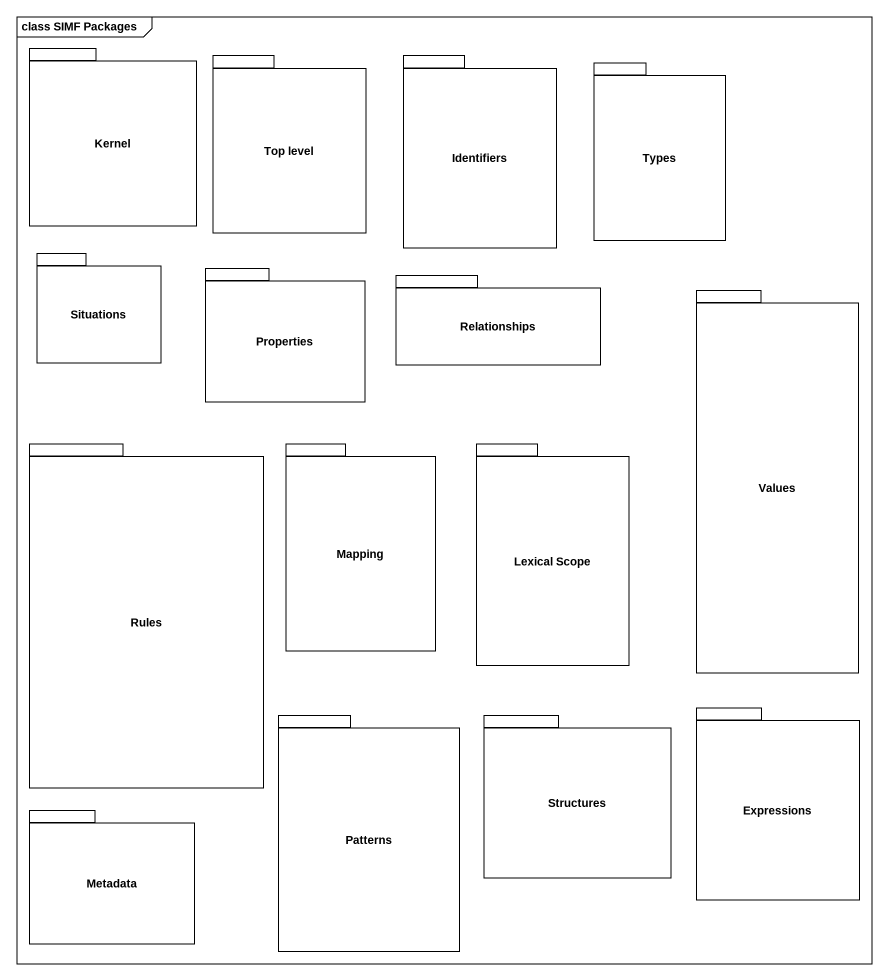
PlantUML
@startuml
mainframe class SIMF Packages
package Kernel {
}
package "Top level" as Top_level {
}
package Identifiers {
}
package Types {
}
package Situations {
}
package Properties {
}
package Relationships {
}
package Values {
}
package Rules {
}
package Mapping {
}
package "Lexical Scope" as Lexical_Scope {
}
package Patterns {
}
package Structures {
}
package Expressions {
}
package Metadata {
}
@enduml
